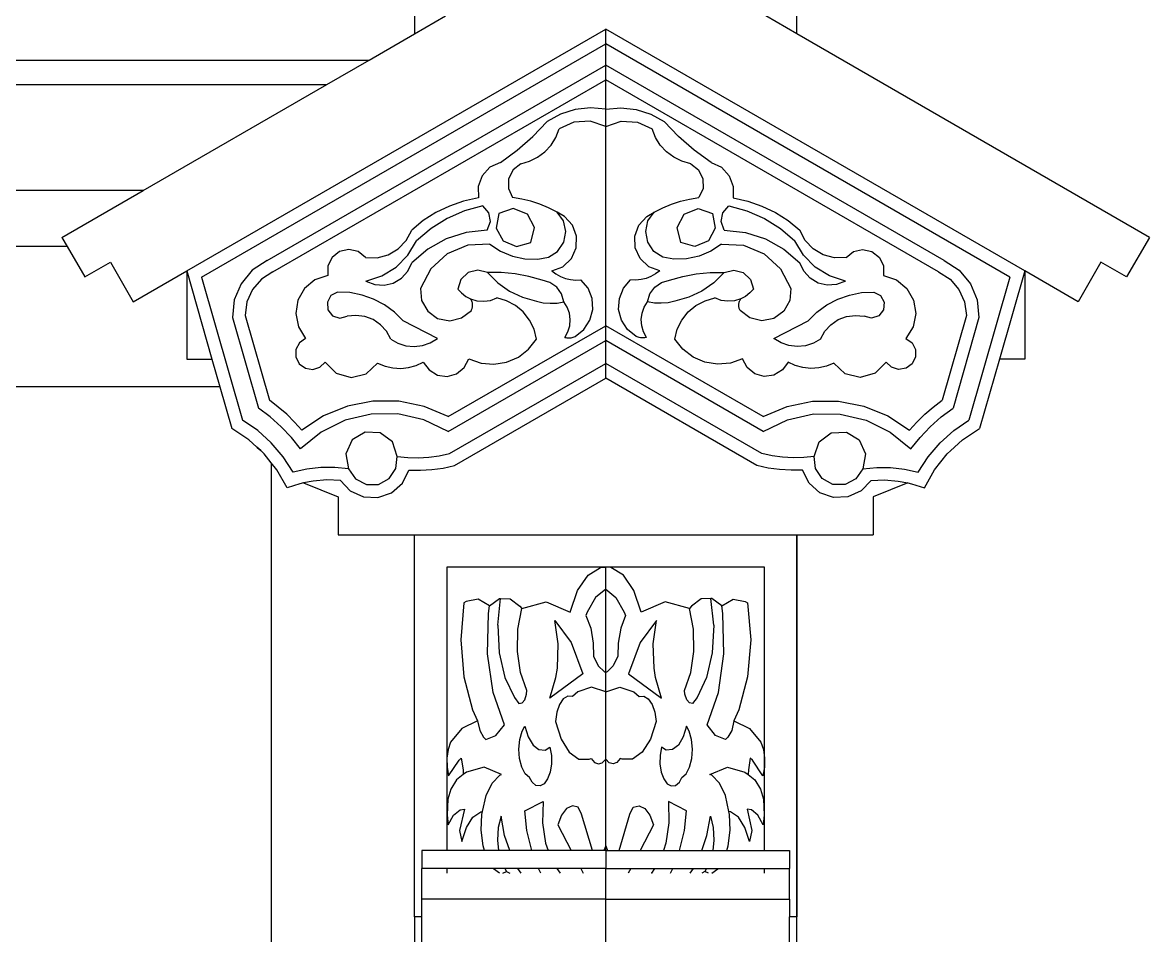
# Model space of a CAD drawing. Extents: x -24961 to 905641, y -154323 to 635957.
# Drawn here: x 430718 to 431897, y -99904 to -98948 of the extents above; entities that cross this region are included whole.
import ezdxf

# ---------------------------------------------------------------- set-up
doc = ezdxf.new("R2010")
doc.units = 0
doc.header["$LTSCALE"] = 1000
doc.header["$MEASUREMENT"] = 0
doc.layers.add('WALL', color=9, linetype='Continuous')

msp = doc.modelspace()

# ---------------------------------------------------------------- linework, layer by layer
for p, q in [((431528.2, -98959.7), (431528.2, -98484.5)), ((431128.2, -98878.5), (431128.2, -98959.7)), ((431128.2, -98959.7), (431160.7, -98941)), ((431528.2, -98959.7), (431495.7, -98941)), ((430889.6, -99208), (431328.2, -98954.8)), ((431080.6, -98987.2), (431128.2, -98959.7)), ((431328.2, -98970.1), (431328.2, -98954.8)), ((431766.9, -99208), (431328.2, -98954.8)), ((431897.5, -99172.9), (431528.2, -98959.7)), ((430905.2, -99214.4), (431328.2, -98970.1)), ((431751.3, -99214.4), (431328.2, -98970.1)), ((431328.2, -98992.5), (431328.2, -98970.1)), ((406075.9, -98987.2), (431080.6, -98987.2)), ((431036.3, -99012.8), (431080.6, -98987.2)), ((430973.7, -99197.2), (431328.2, -98992.5)), ((431682.7, -99197.2), (431328.2, -98992.5)), ((431328.2, -99007.9), (431328.2, -98992.5)), ((430979.8, -99209), (431328.2, -99007.9)), ((431676.7, -99209), (431328.2, -99007.9)), ((431328.2, -99038.7), (431328.2, -99007.9)), ((406120.1, -99012.8), (431036.3, -99012.8)), ((430844, -99123.8), (431036.3, -99012.8)), ((431281, -99043.9), (431267, -99051.6)), ((431296.3, -99039), (431281, -99043.9)), ((431312.3, -99037.3), (431296.3, -99039)), ((431328.2, -99038.7), (431312.3, -99037.3)), ((431328.2, -99038.7), (431344.2, -99037.3)), ((431328.2, -99056.7), (431328.2, -99038.7)), ((431344.2, -99037.3), (431360.2, -99039)), ((431360.2, -99039), (431375.5, -99043.9)), ((431375.5, -99043.9), (431389.5, -99051.6)), ((431251.9, -99067.3), (431267, -99051.6)), ((431295, -99052.2), (431279.5, -99059.2)), ((431312.1, -99051.3), (431295, -99052.2)), ((431328.2, -99056.7), (431312.1, -99051.3)), ((431328.2, -99056.7), (431344.4, -99051.3)), ((431328.2, -99265.4), (431328.2, -99056.7)), ((431344.4, -99051.3), (431361.5, -99052.2)), ((431361.5, -99052.2), (431377, -99059.2)), ((431404.6, -99067.3), (431389.5, -99051.6)), ((431235.5, -99081.5), (431251.9, -99067.3)), ((431271, -99076.2), (431276, -99068.1)), ((431276, -99068.1), (431279.5, -99059.2)), ((431380.4, -99068.1), (431377, -99059.2)), ((431385.4, -99076.2), (431380.4, -99068.1)), ((431421, -99081.5), (431404.6, -99067.3)), ((431218, -99094.4), (431235.5, -99081.5)), ((431264.6, -99083.2), (431271, -99076.2)), ((431391.9, -99083.2), (431385.4, -99076.2)), ((431438.5, -99094.4), (431421, -99081.5)), ((431239.3, -99095.7), (431248.5, -99093.1)), ((431248.5, -99093.1), (431257, -99088.9)), ((431257, -99088.9), (431264.6, -99083.2)), ((431399.5, -99088.9), (431391.9, -99083.2)), ((431408, -99093.1), (431399.5, -99088.9)), ((431417.2, -99095.7), (431408, -99093.1)), ((431207.1, -99099.5), (431199, -99108.4)), ((431218, -99094.4), (431207.1, -99099.5)), ((431231.2, -99102.1), (431226.6, -99111.4)), ((431239.3, -99095.7), (431231.2, -99102.1)), ((431417.2, -99095.7), (431425.3, -99102.1)), ((431425.3, -99102.1), (431429.9, -99111.4)), ((431438.5, -99094.4), (431449.4, -99099.5)), ((431449.4, -99099.5), (431457.5, -99108.4)), ((431199, -99108.4), (431194.7, -99119.6)), ((431226.6, -99111.4), (431226.4, -99121.7)), ((431429.9, -99111.4), (431430.1, -99121.7)), ((431457.5, -99108.4), (431461.8, -99119.6)), ((430844, -99123.8), (406312.5, -99123.8)), ((430759, -99172.9), (430844, -99123.8)), ((431194.7, -99119.6), (431194.9, -99131.6)), ((431226.4, -99121.7), (431230.6, -99131.2)), ((431430.1, -99121.7), (431425.8, -99131.2)), ((431461.8, -99119.6), (431461.6, -99131.6)), ((431164.7, -99140), (431150.5, -99146.8)), ((431179.5, -99134.9), (431164.7, -99140)), ((431194.9, -99131.6), (431179.5, -99134.9)), ((431199.5, -99139.9), (431180.4, -99145.2)), ((431205.8, -99147), (431199.5, -99139.9)), ((431240.4, -99132.8), (431230.6, -99131.2)), ((431250, -99135.1), (431240.4, -99132.8)), ((431259.4, -99138.2), (431250, -99135.1)), ((431268.5, -99141.9), (431259.4, -99138.2)), ((431387.9, -99141.9), (431397.1, -99138.2)), ((431397.1, -99138.2), (431406.5, -99135.1)), ((431406.5, -99135.1), (431416.1, -99132.8)), ((431416.1, -99132.8), (431425.8, -99131.2)), ((431450.7, -99147), (431457, -99139.9)), ((431457, -99139.9), (431476.1, -99145.2)), ((431461.6, -99131.6), (431476.9, -99134.9)), ((431476.9, -99134.9), (431491.8, -99140)), ((431491.8, -99140), (431505.9, -99146.8)), ((431150.5, -99146.8), (431137.3, -99155.3)), ((431180.4, -99145.2), (431162.2, -99153.1)), ((431207.5, -99156.4), (431205.8, -99147)), ((431216.4, -99148), (431213.5, -99163.1)), ((431231.4, -99142.6), (431216.4, -99148)), ((431246.3, -99148.4), (431231.4, -99142.6)), ((431253.6, -99162.6), (431246.3, -99148.4)), ((431277.4, -99146.4), (431268.5, -99141.9)), ((431285.1, -99151), (431277.4, -99146.4)), ((431284, -99155.6), (431277.4, -99146.4)), ((431293.5, -99160), (431285.1, -99151)), ((431363, -99160), (431371.4, -99151)), ((431371.4, -99151), (431379.1, -99146.4)), ((431372.5, -99155.6), (431379.1, -99146.4)), ((431379.1, -99146.4), (431387.9, -99141.9)), ((431402.9, -99162.6), (431410.2, -99148.4)), ((431410.2, -99148.4), (431425.1, -99142.6)), ((431425.1, -99142.6), (431440.1, -99148)), ((431440.1, -99148), (431442.9, -99163.1)), ((431449, -99156.4), (431450.7, -99147)), ((431476.1, -99145.2), (431494.3, -99153.1)), ((431505.9, -99146.8), (431519.2, -99155.3)), ((431137.3, -99155.3), (431125.2, -99165.3)), ((431145.4, -99163.6), (431130.2, -99176.3)), ((431162.2, -99153.1), (431145.4, -99163.6)), ((431204, -99165.4), (431207.5, -99156.4)), ((431213.5, -99163.1), (431220.8, -99176.6)), ((431249.7, -99178.1), (431253.6, -99162.6)), ((431286.4, -99166.8), (431284, -99155.6)), ((431297.8, -99171.6), (431293.5, -99160)), ((431358.6, -99171.6), (431363, -99160)), ((431370.1, -99166.8), (431372.5, -99155.6)), ((431406.8, -99178.1), (431402.9, -99162.6)), ((431442.9, -99163.1), (431435.7, -99176.6)), ((431452.4, -99165.4), (431449, -99156.4)), ((431494.3, -99153.1), (431511.1, -99163.6)), ((431511.1, -99163.6), (431526.3, -99176.3)), ((431519.2, -99155.3), (431531.3, -99165.3)), ((430759, -99172.9), (430764.6, -99182.5)), ((431111.1, -99184.8), (431119.5, -99176)), ((431119.5, -99176), (431125.2, -99165.3)), ((431121.2, -99191.4), (431130.2, -99176.3)), ((431161.1, -99174.5), (431141.9, -99185.2)), ((431182.1, -99167.8), (431161.1, -99174.5)), ((431204, -99165.4), (431182.1, -99167.8)), ((431284.3, -99178), (431286.4, -99166.8)), ((431297.4, -99183.9), (431297.8, -99171.6)), ((431359.1, -99183.9), (431358.6, -99171.6)), ((431372.2, -99178), (431370.1, -99166.8)), ((431452.4, -99165.4), (431474.4, -99167.8)), ((431474.4, -99167.8), (431495.4, -99174.5)), ((431495.4, -99174.5), (431514.6, -99185.2)), ((431535.3, -99191.4), (431526.3, -99176.3)), ((431537, -99176), (431531.3, -99165.3)), ((431545.4, -99184.8), (431537, -99176)), ((431897.5, -99172.9), (431873.5, -99214.3)), ((430764.6, -99182.5), (406391.9, -99182.5)), ((430764.6, -99182.5), (430783, -99214.3)), ((431049.6, -99187.7), (431041.8, -99193.9)), ((431059.3, -99185.6), (431049.6, -99187.7)), ((431069, -99187.8), (431059.3, -99185.6)), ((431076.7, -99194), (431069, -99187.8)), ((431100.6, -99191), (431111.1, -99184.8)), ((431141.9, -99185.2), (431125.2, -99199.5)), ((431183.8, -99181), (431162.3, -99190)), ((431207.1, -99179.8), (431183.8, -99181)), ((431207.1, -99179.8), (431218.2, -99187.3)), ((431218.2, -99187.3), (431230.6, -99192.6)), ((431220.8, -99176.6), (431235, -99182.5)), ((431235, -99182.5), (431249.7, -99178.1)), ((431268.3, -99193.7), (431277.9, -99187.5)), ((431277.9, -99187.5), (431284.3, -99178)), ((431292.3, -99195.1), (431297.4, -99183.9)), ((431364.2, -99195.1), (431359.1, -99183.9)), ((431378.6, -99187.5), (431372.2, -99178)), ((431388.1, -99193.7), (431378.6, -99187.5)), ((431421.5, -99182.5), (431406.8, -99178.1)), ((431435.7, -99176.6), (431421.5, -99182.5)), ((431438.3, -99187.3), (431425.9, -99192.6)), ((431449.4, -99179.8), (431438.3, -99187.3)), ((431449.4, -99179.8), (431472.6, -99181)), ((431472.6, -99181), (431494.1, -99190)), ((431514.6, -99185.2), (431531.3, -99199.5)), ((431555.9, -99191), (431545.4, -99184.8)), ((431579.8, -99194), (431587.5, -99187.8)), ((431587.5, -99187.8), (431597.2, -99185.6)), ((431597.2, -99185.6), (431606.9, -99187.7)), ((431606.9, -99187.7), (431614.7, -99193.9)), ((430783, -99214.3), (430809.8, -99198.8)), ((430809.8, -99198.8), (430833.7, -99240.3)), ((430973.7, -99197.2), (430958.3, -99207.2)), ((431041.8, -99193.9), (431037.4, -99202.8)), ((431076.7, -99194), (431088.9, -99194.2)), ((431088.9, -99194.2), (431100.6, -99191)), ((431108.9, -99204), (431121.2, -99191.4)), ((431121, -99208.4), (431125.2, -99199.5)), ((431162.3, -99190), (431145.1, -99205.7)), ((431230.6, -99192.6), (431243.7, -99195.4)), ((431243.7, -99195.4), (431257.1, -99195.6)), ((431257.1, -99195.6), (431268.3, -99193.7)), ((431283.2, -99203.6), (431292.3, -99195.1)), ((431373.3, -99203.6), (431364.2, -99195.1)), ((431399.4, -99195.6), (431388.1, -99193.7)), ((431412.8, -99195.4), (431399.4, -99195.6)), ((431425.9, -99192.6), (431412.8, -99195.4)), ((431494.1, -99190), (431511.3, -99205.7)), ((431535.5, -99208.4), (431531.3, -99199.5)), ((431547.6, -99204), (431535.3, -99191.4)), ((431567.6, -99194.2), (431555.9, -99191)), ((431579.8, -99194), (431567.6, -99194.2)), ((431614.7, -99193.9), (431619, -99202.8)), ((431682.7, -99197.2), (431698.2, -99207.2)), ((431846.7, -99198.8), (431822.7, -99240.3)), ((431873.5, -99214.3), (431846.7, -99198.8)), ((430833.7, -99240.3), (430889.6, -99208)), ((430889.6, -99208), (430889.6, -99300.5)), ((430889.6, -99208), (430916, -99300.5)), ((430958.3, -99207.2), (430946.5, -99221.4)), ((430979.8, -99209), (430967.8, -99216.7)), ((431037.4, -99202.8), (431037.4, -99212.7)), ((431094, -99213.2), (431108.9, -99204)), ((431114.3, -99215.7), (431121, -99208.4)), ((431145.1, -99205.7), (431134.3, -99226.3)), ((431184.2, -99209.8), (431176.7, -99217)), ((431194.3, -99207.1), (431184.2, -99209.8)), ((431204.4, -99209.7), (431194.3, -99207.1)), ((431204.4, -99209.7), (431215.2, -99220.3)), ((431218.9, -99209.8), (431204.4, -99209.7)), ((431233.4, -99211.1), (431218.9, -99209.8)), ((431247.6, -99213.7), (431233.4, -99211.1)), ((431271.7, -99207.9), (431283.2, -99203.6)), ((431271.7, -99207.9), (431276, -99211.2)), ((431276, -99211.2), (431280.8, -99213.9)), ((431384.8, -99207.9), (431373.3, -99203.6)), ((431380.4, -99211.2), (431375.6, -99213.9)), ((431384.8, -99207.9), (431380.4, -99211.2)), ((431408.9, -99213.7), (431423.1, -99211.1)), ((431423.1, -99211.1), (431437.6, -99209.8)), ((431437.6, -99209.8), (431452.1, -99209.7)), ((431452.1, -99209.7), (431441.3, -99220.3)), ((431452.1, -99209.7), (431462.2, -99207.1)), ((431462.2, -99207.1), (431472.2, -99209.8)), ((431472.2, -99209.8), (431479.8, -99217)), ((431511.3, -99205.7), (431522.2, -99226.3)), ((431542.2, -99215.7), (431535.5, -99208.4)), ((431562.5, -99213.2), (431547.6, -99204)), ((431619, -99202.8), (431619.1, -99212.7)), ((431676.7, -99209), (431688.7, -99216.7)), ((431698.2, -99207.2), (431710, -99221.4)), ((431766.9, -99208), (431740.4, -99300.5)), ((431822.7, -99240.3), (431766.9, -99208)), ((431766.9, -99208), (431766.9, -99300.5)), ((430905.2, -99214.4), (430948.1, -99364.2)), ((430946.5, -99221.4), (430939.4, -99238.3)), ((430967.8, -99216.7), (430958.4, -99227.4)), ((431023.9, -99217.4), (431013, -99226.4)), ((431037.4, -99212.7), (431023.9, -99217.4)), ((431077.3, -99218.7), (431094, -99213.2)), ((431077.3, -99218.7), (431086.4, -99222.2)), ((431086.4, -99222.2), (431096.3, -99222.9)), ((431096.3, -99222.9), (431105.8, -99220.7)), ((431105.8, -99220.7), (431114.3, -99215.7)), ((431176.7, -99217), (431173.6, -99227)), ((431215.2, -99220.3), (431227.6, -99229.1)), ((431261.6, -99217.5), (431247.6, -99213.7)), ((431269.9, -99220), (431261.6, -99217.5)), ((431277, -99225.1), (431269.9, -99220)), ((431280.8, -99213.9), (431286, -99215.8)), ((431286, -99215.8), (431291.3, -99217.1)), ((431291.3, -99217.1), (431296.8, -99217.5)), ((431296.8, -99217.5), (431302.3, -99217.2)), ((431309.7, -99226.1), (431302.3, -99217.2)), ((431346.8, -99226.1), (431354.2, -99217.2)), ((431359.7, -99217.5), (431354.2, -99217.2)), ((431365.2, -99217.1), (431359.7, -99217.5)), ((431370.5, -99215.8), (431365.2, -99217.1)), ((431375.6, -99213.9), (431370.5, -99215.8)), ((431379.5, -99225.1), (431386.5, -99220)), ((431386.5, -99220), (431394.9, -99217.5)), ((431394.9, -99217.5), (431408.9, -99213.7)), ((431441.3, -99220.3), (431428.9, -99229.1)), ((431479.8, -99217), (431482.8, -99227)), ((431550.6, -99220.7), (431542.2, -99215.7)), ((431560.2, -99222.9), (431550.6, -99220.7)), ((431570, -99222.2), (431560.2, -99222.9)), ((431579.2, -99218.7), (431562.5, -99213.2)), ((431579.2, -99218.7), (431570, -99222.2)), ((431619.1, -99212.7), (431632.5, -99217.4)), ((431632.5, -99217.4), (431643.5, -99226.4)), ((431688.7, -99216.7), (431698, -99227.4)), ((431751.3, -99214.4), (431708.4, -99364.2)), ((431710, -99221.4), (431717.1, -99238.3)), ((430958.4, -99227.4), (430952.6, -99240.4)), ((431013, -99226.4), (431006, -99238.7)), ((431040.6, -99233.8), (431036.9, -99240.8)), ((431047.6, -99230.1), (431040.6, -99233.8)), ((431060.5, -99230.7), (431047.6, -99230.1)), ((431073.2, -99233.2), (431060.5, -99230.7)), ((431085.3, -99237.5), (431073.2, -99233.2)), ((431134.3, -99226.3), (431135.5, -99239.1)), ((431173.6, -99227), (431177.4, -99231.1)), ((431177.4, -99231.1), (431181.8, -99234.6)), ((431181.8, -99234.6), (431186.8, -99237.2)), ((431227.6, -99229.1), (431241.3, -99235.6)), ((431282, -99232.1), (431277, -99225.1)), ((431284.4, -99240.5), (431282, -99232.1)), ((431314, -99236.9), (431309.7, -99226.1)), ((431342.5, -99236.9), (431346.8, -99226.1)), ((431372.1, -99240.5), (431374.5, -99232.1)), ((431374.5, -99232.1), (431379.5, -99225.1)), ((431428.9, -99229.1), (431415.2, -99235.6)), ((431474.6, -99234.6), (431469.7, -99237.2)), ((431479.1, -99231.1), (431474.6, -99234.6)), ((431482.8, -99227), (431479.1, -99231.1)), ((431522.2, -99226.3), (431521, -99239.1)), ((431571.1, -99237.5), (431583.3, -99233.2)), ((431583.3, -99233.2), (431596, -99230.7)), ((431596, -99230.7), (431608.9, -99230.1)), ((431608.9, -99230.1), (431615.8, -99233.8)), ((431615.8, -99233.8), (431619.6, -99240.8)), ((431643.5, -99226.4), (431650.5, -99238.7)), ((431698, -99227.4), (431703.9, -99240.4)), ((430939.4, -99238.3), (430937.5, -99256.6)), ((430952.6, -99240.4), (430950.7, -99254.5)), ((431006, -99238.7), (431003.7, -99252.7)), ((431036.9, -99240.8), (431037.5, -99248.6)), ((431096.7, -99243.6), (431085.3, -99237.5)), ((431107.1, -99251.2), (431096.7, -99243.6)), ((431135.5, -99239.1), (431141.9, -99250.2)), ((431187.2, -99237.8), (431186.8, -99237.2)), ((431186.8, -99237.2), (431193.5, -99239.2)), ((431187.6, -99238.5), (431187.2, -99237.8)), ((431187.9, -99239.1), (431187.6, -99238.5)), ((431188.2, -99239.8), (431187.9, -99239.1)), ((431188.5, -99240.6), (431188.2, -99239.8)), ((431188.4, -99247.3), (431188.6, -99246.6)), ((431188.7, -99241.3), (431188.5, -99240.6)), ((431188.6, -99246.6), (431188.8, -99245.8)), ((431188.8, -99242), (431188.7, -99241.3)), ((431188.9, -99242.8), (431188.8, -99242)), ((431188.8, -99245.8), (431188.9, -99245.1)), ((431188.9, -99243.6), (431188.9, -99242.8)), ((431188.9, -99244.3), (431188.9, -99243.6)), ((431188.9, -99245.1), (431188.9, -99244.3)), ((431193.5, -99239.2), (431200.5, -99239.7)), ((431200.5, -99239.7), (431207.5, -99238.8)), ((431207.5, -99238.8), (431214.1, -99236.3)), ((431224.3, -99239.2), (431214.1, -99236.3)), ((431233.8, -99244.2), (431224.3, -99239.2)), ((431242, -99251), (431233.8, -99244.2)), ((431241.3, -99235.6), (431255.8, -99239.8)), ((431255.8, -99239.8), (431262.9, -99241.3)), ((431262.9, -99241.3), (431270.1, -99241.8)), ((431270.1, -99241.8), (431277.3, -99241.6)), ((431277.3, -99241.6), (431284.4, -99240.5)), ((431287.9, -99246.1), (431284.4, -99240.5)), ((431290.2, -99252.3), (431287.9, -99246.1)), ((431314.7, -99248.5), (431314, -99236.9)), ((431341.8, -99248.5), (431342.5, -99236.9)), ((431366.3, -99252.3), (431368.5, -99246.1)), ((431368.5, -99246.1), (431372.1, -99240.5)), ((431379.2, -99241.6), (431372.1, -99240.5)), ((431386.4, -99241.8), (431379.2, -99241.6)), ((431393.6, -99241.3), (431386.4, -99241.8)), ((431400.7, -99239.8), (431393.6, -99241.3)), ((431415.2, -99235.6), (431400.7, -99239.8)), ((431414.5, -99251), (431422.7, -99244.2)), ((431422.7, -99244.2), (431432.2, -99239.2)), ((431432.2, -99239.2), (431442.4, -99236.3)), ((431449, -99238.8), (431442.4, -99236.3)), ((431456, -99239.7), (431449, -99238.8)), ((431463, -99239.2), (431456, -99239.7)), ((431469.7, -99237.2), (431463, -99239.2)), ((431467.5, -99243.6), (431467.6, -99242.8)), ((431467.5, -99244.3), (431467.5, -99243.6)), ((431467.6, -99245.1), (431467.5, -99244.3)), ((431467.6, -99242.8), (431467.7, -99242)), ((431467.7, -99245.8), (431467.6, -99245.1)), ((431467.7, -99242), (431467.8, -99241.3)), ((431467.8, -99246.6), (431467.7, -99245.8)), ((431467.8, -99241.3), (431468, -99240.6)), ((431468, -99247.3), (431467.8, -99246.6)), ((431468, -99240.6), (431468.3, -99239.8)), ((431468.3, -99239.8), (431468.6, -99239.1)), ((431468.6, -99239.1), (431468.9, -99238.5)), ((431468.9, -99238.5), (431469.3, -99237.8)), ((431469.3, -99237.8), (431469.7, -99237.2)), ((431521, -99239.1), (431514.6, -99250.2)), ((431549.4, -99251.2), (431559.8, -99243.6)), ((431559.8, -99243.6), (431571.1, -99237.5)), ((431619.6, -99240.8), (431619, -99248.6)), ((431650.5, -99238.7), (431652.8, -99252.7)), ((431703.9, -99240.4), (431705.8, -99254.5)), ((431717.1, -99238.3), (431719, -99256.6)), ((430937.5, -99256.6), (430964.7, -99351.8)), ((430950.7, -99254.5), (430976.2, -99343.5)), ((431003.7, -99252.7), (431006.5, -99266.7)), ((431037.5, -99248.6), (431042.4, -99254.9)), ((431042.4, -99254.9), (431049.9, -99257.4)), ((431049.9, -99257.4), (431057.6, -99255.4)), ((431066.8, -99254.5), (431057.6, -99255.4)), ((431076.1, -99255.7), (431066.8, -99254.5)), ((431084.8, -99259), (431076.1, -99255.7)), ((431092.5, -99264.3), (431084.8, -99259)), ((431116.2, -99260.4), (431107.1, -99251.2)), ((431141.9, -99250.2), (431152.3, -99257.7)), ((431152.3, -99257.7), (431164.9, -99260.2)), ((431164.9, -99260.2), (431177.4, -99257.2)), ((431177.4, -99257.2), (431187.6, -99249.4)), ((431187.6, -99249.4), (431187.9, -99248.7)), ((431187.9, -99248.7), (431188.2, -99248)), ((431188.2, -99248), (431188.4, -99247.3)), ((431248.6, -99259.4), (431242, -99251)), ((431291.1, -99258.9), (431290.2, -99252.3)), ((431290.6, -99265.4), (431291.1, -99258.9)), ((431311.7, -99259.7), (431314.7, -99248.5)), ((431344.8, -99259.7), (431341.8, -99248.5)), ((431365.4, -99258.9), (431366.3, -99252.3)), ((431365.9, -99265.4), (431365.4, -99258.9)), ((431407.9, -99259.4), (431414.5, -99251)), ((431468.3, -99248), (431468, -99247.3)), ((431468.6, -99248.7), (431468.3, -99248)), ((431468.9, -99249.4), (431468.6, -99248.7)), ((431479.1, -99257.2), (431468.9, -99249.4)), ((431491.6, -99260.2), (431479.1, -99257.2)), ((431504.2, -99257.7), (431491.6, -99260.2)), ((431514.6, -99250.2), (431504.2, -99257.7)), ((431540.2, -99260.4), (431549.4, -99251.2)), ((431564, -99264.3), (431571.7, -99259)), ((431571.7, -99259), (431580.4, -99255.7)), ((431580.4, -99255.7), (431589.6, -99254.5)), ((431589.6, -99254.5), (431598.9, -99255.4)), ((431606.6, -99257.4), (431598.9, -99255.4)), ((431614.1, -99254.9), (431606.6, -99257.4)), ((431619, -99248.6), (431614.1, -99254.9)), ((431652.8, -99252.7), (431650, -99266.7)), ((431705.8, -99254.5), (431680.3, -99343.5)), ((431719, -99256.6), (431691.8, -99351.8)), ((431006.5, -99266.7), (431014, -99278.7)), ((431098.8, -99271.1), (431092.5, -99264.3)), ((431152, -99278.8), (431116.2, -99260.4)), ((431163.3, -99360.6), (431328.2, -99265.4)), ((431253.2, -99269), (431248.6, -99259.4)), ((431255.8, -99279.3), (431253.2, -99269)), ((431288.7, -99271.8), (431290.6, -99265.4)), ((431296.2, -99276.6), (431305.3, -99269.4)), ((431305.3, -99269.4), (431311.7, -99259.7)), ((431493.2, -99360.6), (431328.2, -99265.4)), ((431328.2, -99280.8), (431328.2, -99265.4)), ((431351.2, -99269.4), (431344.8, -99259.7)), ((431360.2, -99276.6), (431351.2, -99269.4)), ((431367.8, -99271.8), (431365.9, -99265.4)), ((431400.6, -99279.3), (431403.2, -99269)), ((431403.2, -99269), (431407.9, -99259.4)), ((431504.4, -99278.8), (431540.2, -99260.4)), ((431557.7, -99271.1), (431564, -99264.3)), ((431650, -99266.7), (431642.5, -99278.7)), ((431014, -99278.7), (431007.6, -99283.3)), ((431103.3, -99279.3), (431098.8, -99271.1)), ((431103.3, -99279.3), (431110.8, -99283.6)), ((431144.6, -99283.3), (431152, -99278.8)), ((431163.2, -99376), (431328.2, -99280.8)), ((431247.5, -99289.9), (431255.8, -99279.3)), ((431285.5, -99277.6), (431288.7, -99271.8)), ((431285.5, -99277.6), (431286.5, -99277.8)), ((431286.5, -99277.8), (431287.6, -99278)), ((431287.6, -99278), (431288.7, -99278.1)), ((431288.7, -99278.1), (431289.8, -99278.1)), ((431289.8, -99278.1), (431290.9, -99278)), ((431290.9, -99278), (431292, -99277.9)), ((431292, -99277.9), (431293.1, -99277.7)), ((431293.1, -99277.7), (431294.2, -99277.4)), ((431294.2, -99277.4), (431295.2, -99277.1)), ((431295.2, -99277.1), (431296.2, -99276.6)), ((431493.2, -99376), (431328.2, -99280.8)), ((431328.2, -99304.9), (431328.2, -99280.8)), ((431361.3, -99277.1), (431360.2, -99276.6)), ((431362.3, -99277.4), (431361.3, -99277.1)), ((431363.4, -99277.7), (431362.3, -99277.4)), ((431364.5, -99277.9), (431363.4, -99277.7)), ((431365.6, -99278), (431364.5, -99277.9)), ((431366.7, -99278.1), (431365.6, -99278)), ((431367.8, -99278.1), (431366.7, -99278.1)), ((431371, -99277.6), (431367.8, -99271.8)), ((431368.9, -99278), (431367.8, -99278.1)), ((431369.9, -99277.8), (431368.9, -99278)), ((431371, -99277.6), (431369.9, -99277.8)), ((431409, -99289.9), (431400.6, -99279.3)), ((431511.9, -99283.3), (431504.4, -99278.8)), ((431553.2, -99279.3), (431545.6, -99283.6)), ((431553.2, -99279.3), (431557.7, -99271.1)), ((431642.5, -99278.7), (431648.9, -99283.3)), ((431007.6, -99283.3), (431004, -99290.3)), ((431004, -99290.3), (431004, -99298.1)), ((431110.8, -99283.6), (431119.1, -99286.3)), ((431119.1, -99286.3), (431127.8, -99287.1)), ((431127.8, -99287.1), (431136.4, -99286.1)), ((431136.4, -99286.1), (431144.6, -99283.3)), ((431236.8, -99298.2), (431247.5, -99289.9)), ((431419.7, -99298.2), (431409, -99289.9)), ((431520.1, -99286.1), (431511.9, -99283.3)), ((431528.7, -99287.1), (431520.1, -99286.1)), ((431537.4, -99286.3), (431528.7, -99287.1)), ((431545.6, -99283.6), (431537.4, -99286.3)), ((431648.9, -99283.3), (431652.5, -99290.3)), ((431652.5, -99290.3), (431652.5, -99298.1)), ((430889.6, -99300.5), (430916, -99300.5)), ((430916, -99300.5), (430924.2, -99329.2)), ((431004, -99298.1), (431007.5, -99305.2)), ((431007.5, -99305.2), (431013.8, -99309.9)), ((431029, -99308.8), (431034.7, -99303.4)), ((431034.7, -99303.4), (431046.1, -99315)), ((431077.6, -99315.8), (431089.5, -99304.6)), ((431089.5, -99304.6), (431097.2, -99307.7)), ((431129.7, -99306.9), (431137.2, -99303.4)), ((431137.2, -99303.4), (431143.3, -99311.7)), ((431164.8, -99399.3), (431328.2, -99304.9)), ((431180.2, -99309.1), (431184.9, -99300)), ((431184.9, -99300), (431197.7, -99304.5)), ((431197.7, -99304.5), (431211.1, -99305.7)), ((431211.1, -99305.7), (431224.4, -99303.5)), ((431224.4, -99303.5), (431236.8, -99298.2)), ((431328.2, -99320.3), (431328.2, -99304.9)), ((431491.7, -99399.3), (431328.2, -99304.9)), ((431432, -99303.5), (431419.7, -99298.2)), ((431445.4, -99305.7), (431432, -99303.5)), ((431458.8, -99304.5), (431445.4, -99305.7)), ((431471.5, -99300), (431458.8, -99304.5)), ((431476.3, -99309.1), (431471.5, -99300)), ((431519.2, -99303.4), (431513.2, -99311.7)), ((431526.7, -99306.9), (431519.2, -99303.4)), ((431566.9, -99304.6), (431559.3, -99307.7)), ((431578.9, -99315.8), (431566.9, -99304.6)), ((431621.8, -99303.4), (431610.4, -99315)), ((431627.4, -99308.8), (431621.8, -99303.4)), ((431649, -99305.2), (431642.7, -99309.9)), ((431652.5, -99298.1), (431649, -99305.2)), ((431740.4, -99300.5), (431719.7, -99373)), ((431766.9, -99300.5), (431740.4, -99300.5)), ((431013.8, -99309.9), (431021.5, -99311.2)), ((431021.5, -99311.2), (431029, -99308.8)), ((431046.1, -99315), (431061.8, -99319.6)), ((431061.8, -99319.6), (431077.6, -99315.8)), ((431097.2, -99307.7), (431105.3, -99309.5)), ((431105.3, -99309.5), (431113.6, -99310)), ((431113.6, -99310), (431121.8, -99309.1)), ((431121.8, -99309.1), (431129.7, -99306.9)), ((431143.3, -99311.7), (431152.1, -99317)), ((431152.1, -99317), (431162.3, -99318.4)), ((431162.3, -99318.4), (431172.2, -99315.6)), ((431172.2, -99315.6), (431180.2, -99309.1)), ((431484.3, -99315.6), (431476.3, -99309.1)), ((431494.2, -99318.4), (431484.3, -99315.6)), ((431504.4, -99317), (431494.2, -99318.4)), ((431513.2, -99311.7), (431504.4, -99317)), ((431534.7, -99309.1), (431526.7, -99306.9)), ((431542.9, -99310), (431534.7, -99309.1)), ((431551.2, -99309.5), (431542.9, -99310)), ((431559.3, -99307.7), (431551.2, -99309.5)), ((431594.7, -99319.6), (431578.9, -99315.8)), ((431610.4, -99315), (431594.7, -99319.6)), ((431634.9, -99311.2), (431627.4, -99308.8)), ((431642.7, -99309.9), (431634.9, -99311.2)), ((430924.2, -99329.2), (430629.2, -99329.2)), ((430924.2, -99329.2), (430936.8, -99373)), ((431169.9, -99411.7), (431328.2, -99320.3)), ((431486.6, -99411.7), (431328.2, -99320.3)), ((430977.1, -99360.9), (430964.7, -99351.8)), ((430985.5, -99350.5), (430976.2, -99343.5)), ((430994.3, -99358.1), (430985.5, -99350.5)), ((431058, -99349.5), (431032.9, -99359.8)), ((431084.6, -99344.4), (431058, -99349.5)), ((431111.8, -99344.5), (431084.6, -99344.4)), ((431138.3, -99350), (431111.8, -99344.5)), ((431163.3, -99360.6), (431138.3, -99350)), ((431493.2, -99360.6), (431518.2, -99350)), ((431518.2, -99350), (431544.7, -99344.5)), ((431544.7, -99344.5), (431571.9, -99344.4)), ((431571.9, -99344.4), (431598.5, -99349.5)), ((431598.5, -99349.5), (431623.6, -99359.8)), ((431662.2, -99358.1), (431671, -99350.5)), ((431671, -99350.5), (431680.3, -99343.5)), ((431679.4, -99360.9), (431691.8, -99351.8)), ((430963.9, -99375.2), (430948.1, -99364.2)), ((430988.6, -99371.1), (430977.1, -99360.9)), ((431002.6, -99366.2), (430994.3, -99358.1)), ((431032.9, -99359.8), (431010.3, -99374.8)), ((431055.5, -99364.4), (431030.3, -99376.7)), ((431082.7, -99358), (431055.5, -99364.4)), ((431110.7, -99357.8), (431082.7, -99358)), ((431138, -99363.9), (431110.7, -99357.8)), ((431163.2, -99376), (431138, -99363.9)), ((431493.2, -99376), (431518.5, -99363.9)), ((431518.5, -99363.9), (431545.8, -99357.8)), ((431545.8, -99357.8), (431573.8, -99358)), ((431573.8, -99358), (431601, -99364.4)), ((431601, -99364.4), (431626.1, -99376.7)), ((431623.6, -99359.8), (431646.2, -99374.8)), ((431653.9, -99366.2), (431662.2, -99358.1)), ((431667.8, -99371.1), (431679.4, -99360.9)), ((431692.5, -99375.2), (431708.4, -99364.2)), ((430954.8, -99384.9), (430936.8, -99373)), ((430978.2, -99388.1), (430963.9, -99375.2)), ((430999.2, -99382.3), (430988.6, -99371.1)), ((431010.3, -99374.8), (431002.6, -99366.2)), ((431030.3, -99376.7), (431008.6, -99394.4)), ((431076.3, -99376.7), (431062.7, -99385)), ((431092.2, -99377.4), (431076.3, -99376.7)), ((431564.2, -99377.4), (431580.2, -99376.7)), ((431580.2, -99376.7), (431593.7, -99385)), ((431626.1, -99376.7), (431647.8, -99394.4)), ((431646.2, -99374.8), (431653.9, -99366.2)), ((431657.3, -99382.3), (431667.8, -99371.1)), ((431678.2, -99388.1), (431692.5, -99375.2)), ((431701.7, -99384.9), (431719.7, -99373)), ((430963.1, -99392.5), (430954.8, -99384.9)), ((430990.7, -99402.8), (430978.2, -99388.1)), ((431008.6, -99394.4), (430999.2, -99382.3)), ((431062.7, -99385), (431056.3, -99399.6)), ((431104.9, -99387.1), (431092.2, -99377.4)), ((431110, -99402.2), (431104.9, -99387.1)), ((431546.5, -99402.2), (431551.6, -99387.1)), ((431551.6, -99387.1), (431564.2, -99377.4)), ((431593.7, -99385), (431600.2, -99399.6)), ((431647.8, -99394.4), (431657.3, -99382.3)), ((431665.7, -99402.8), (431678.2, -99388.1)), ((431693.3, -99392.5), (431701.7, -99384.9)), ((430963.1, -99392.5), (430963.4, -99393)), ((430967.1, -99396.1), (430963.1, -99392.5)), ((430963.4, -99393), (430967.1, -99396.1)), ((430970.7, -99399.5), (430967.1, -99396.1)), ((430978.2, -99409), (430970.7, -99399.5)), ((431056.3, -99399.6), (431059.1, -99415.2)), ((431154, -99401.6), (431164.8, -99399.3)), ((431502.5, -99401.6), (431491.7, -99399.3)), ((431600.2, -99399.6), (431597.4, -99415.2)), ((431672.3, -99416.4), (431685.7, -99399.5)), ((431685.7, -99399.5), (431689.4, -99396.1)), ((431689.4, -99396.1), (431693.3, -99392.5)), ((431693.1, -99393), (431689.4, -99396.1)), ((431693.3, -99392.5), (431693.1, -99393)), ((430984.1, -99416.4), (430978.2, -99409)), ((430978.2, -99409), (430978.2, -100446.3)), ((431001.2, -99418.9), (430990.7, -99402.8)), ((431108.7, -99414.9), (431110, -99402.2)), ((431110, -99402.2), (431121, -99403.3)), ((431121, -99403.3), (431132, -99403.6)), ((431132, -99403.6), (431143, -99403)), ((431143, -99403), (431154, -99401.6)), ((431158.1, -99414.4), (431169.9, -99411.7)), ((431498.4, -99414.4), (431486.6, -99411.7)), ((431513.4, -99403), (431502.5, -99401.6)), ((431524.5, -99403.6), (431513.4, -99403)), ((431535.5, -99403.3), (431524.5, -99403.6)), ((431546.5, -99402.2), (431535.5, -99403.3)), ((431547.8, -99414.9), (431546.5, -99402.2)), ((431655.2, -99418.9), (431665.7, -99402.8)), ((430994.7, -99435.3), (430984.1, -99416.4)), ((431015.5, -99415.6), (431001.2, -99418.9)), ((431030, -99413.8), (431015.5, -99415.6)), ((431044.6, -99413.7), (431030, -99413.8)), ((431059.1, -99415.2), (431044.6, -99413.7)), ((431059.1, -99415.2), (431066.3, -99425.8)), ((431101.7, -99425.5), (431108.7, -99414.9)), ((431115.4, -99430.2), (431122.1, -99416.7)), ((431122.1, -99416.7), (431134.2, -99416.8)), ((431134.2, -99416.8), (431146.2, -99416.1)), ((431146.2, -99416.1), (431158.1, -99414.4)), ((431510.3, -99416.1), (431498.4, -99414.4)), ((431522.3, -99416.8), (431510.3, -99416.1)), ((431534.4, -99416.7), (431522.3, -99416.8)), ((431541.1, -99430.2), (431534.4, -99416.7)), ((431554.8, -99425.5), (431547.8, -99414.9)), ((431597.4, -99415.2), (431590.1, -99425.8)), ((431597.4, -99415.2), (431611.9, -99413.7)), ((431611.9, -99413.7), (431626.5, -99413.8)), ((431626.5, -99413.8), (431641, -99415.6)), ((431641, -99415.6), (431655.2, -99418.9)), ((431661.8, -99435.3), (431672.3, -99416.4)), ((431008.1, -99430.8), (430994.7, -99435.3)), ((431012, -99430), (431008.1, -99430.8)), ((431022.1, -99428), (431012, -99430)), ((431012, -99430), (431048.2, -99444.7)), ((431036.2, -99426.9), (431022.1, -99428)), ((431050.5, -99427.5), (431036.2, -99426.9)), ((431050.5, -99427.5), (431060.9, -99438.4)), ((431066.3, -99425.8), (431077.7, -99431.7)), ((431077.7, -99431.7), (431090.4, -99431.6)), ((431090.4, -99431.6), (431101.7, -99425.5)), ((431104, -99440.3), (431115.4, -99430.2)), ((431552.5, -99440.3), (431541.1, -99430.2)), ((431566.1, -99431.6), (431554.8, -99425.5)), ((431578.8, -99431.7), (431566.1, -99431.6)), ((431590.1, -99425.8), (431578.8, -99431.7)), ((431606, -99427.5), (431595.6, -99438.4)), ((431606, -99427.5), (431620.2, -99426.9)), ((431644.5, -99430), (431608.2, -99444.7)), ((431620.2, -99426.9), (431634.4, -99428)), ((431634.4, -99428), (431644.5, -99430)), ((431644.5, -99430), (431648.3, -99430.8)), ((431648.3, -99430.8), (431661.8, -99435.3)), ((431048.2, -99444.7), (431048.2, -99484.5)), ((431060.9, -99438.4), (431074.7, -99444.7)), ((431074.7, -99444.7), (431089.8, -99445.3)), ((431089.8, -99445.3), (431104, -99440.3)), ((431566.7, -99445.3), (431552.5, -99440.3)), ((431581.8, -99444.7), (431566.7, -99445.3)), ((431595.6, -99438.4), (431581.8, -99444.7)), ((431608.2, -99444.7), (431608.2, -99484.5)), ((431048.2, -99484.5), (431128.2, -99484.5)), ((431128.2, -99884.5), (431128.2, -99484.5)), ((431128.2, -99484.5), (431528.2, -99484.5)), ((431528.2, -99884.5), (431528.2, -99484.5)), ((431528.2, -99484.5), (431608.2, -99484.5)), ((431161.9, -99518.2), (431161.9, -99718.3)), ((431328.2, -99518.2), (431161.9, -99518.2)), ((431322.8, -99518.7), (431328.2, -99518.2)), ((431333.7, -99518.7), (431328.2, -99518.2)), ((431328.2, -99541.2), (431328.2, -99518.2)), ((431494.6, -99518.2), (431328.2, -99518.2)), ((431494.6, -99718.3), (431494.6, -99518.2)), ((431298.8, -99542.7), (431309.8, -99526.5)), ((431309.8, -99526.5), (431322.8, -99518.7)), ((431346.7, -99526.5), (431333.7, -99518.7)), ((431357.7, -99542.7), (431346.7, -99526.5)), ((431328.2, -99541.2), (431317.6, -99550)), ((431328.2, -99541.2), (431338.8, -99550)), ((431328.2, -99628.5), (431328.2, -99541.2)), ((431182.2, -99554), (431179.7, -99555.5)), ((431194.6, -99551.8), (431182.2, -99554)), ((431206.7, -99558.7), (431194.6, -99551.8)), ((431206.7, -99558.7), (431217.1, -99551.2)), ((431215.2, -99579.1), (431218.2, -99551.2)), ((431217.1, -99551.2), (431218.2, -99551.2)), ((431218.2, -99551.2), (431228.1, -99551.4)), ((431228.1, -99551.4), (431238.5, -99559.1)), ((431291, -99565.4), (431298.8, -99542.7)), ((431317.6, -99550), (431309, -99565.2)), ((431338.8, -99550), (431347.5, -99565.2)), ((431365.5, -99565.4), (431357.7, -99542.7)), ((431428.3, -99551.4), (431418, -99559.1)), ((431438.3, -99551.2), (431428.3, -99551.4)), ((431441.3, -99579.1), (431438.3, -99551.2)), ((431439.4, -99551.2), (431438.3, -99551.2)), ((431449.8, -99558.7), (431439.4, -99551.2)), ((431449.8, -99558.7), (431461.8, -99551.8)), ((431461.8, -99551.8), (431474.3, -99554)), ((431474.3, -99554), (431476.7, -99555.5)), ((431179.7, -99555.5), (431176.5, -99594.3)), ((431205.7, -99566.9), (431206.7, -99558.7)), ((431236.3, -99583.2), (431240.4, -99561.5)), ((431238.5, -99559.1), (431240.4, -99561.5)), ((431240.4, -99561.5), (431265.8, -99554.5)), ((431265.8, -99554.5), (431291, -99565.4)), ((431309, -99565.2), (431307.6, -99568.9)), ((431347.5, -99565.2), (431348.9, -99568.9)), ((431390.6, -99554.5), (431365.5, -99565.4)), ((431416.1, -99561.5), (431390.6, -99554.5)), ((431418, -99559.1), (431416.1, -99561.5)), ((431420.2, -99583.2), (431416.1, -99561.5)), ((431450.8, -99566.9), (431449.8, -99558.7)), ((431476.7, -99555.5), (431480, -99594.3)), ((431204.5, -99608.9), (431205.7, -99566.9)), ((431278.4, -99598.6), (431275.1, -99574.2)), ((431275.1, -99574.2), (431292.1, -99597)), ((431307.6, -99568.9), (431312.6, -99582.1)), ((431348.9, -99568.9), (431343.9, -99582.1)), ((431381.4, -99574.2), (431364.4, -99597)), ((431378, -99598.6), (431381.4, -99574.2)), ((431452, -99608.9), (431450.8, -99566.9)), ((431215.2, -99579.1), (431216.7, -99607.8)), ((431235.8, -99606.4), (431236.3, -99583.2)), ((431312.6, -99582.1), (431315.2, -99597.9)), ((431343.9, -99582.1), (431341.3, -99597.9)), ((431420.6, -99606.4), (431420.2, -99583.2)), ((431441.3, -99579.1), (431439.7, -99607.8)), ((431176.5, -99594.3), (431179.7, -99633.1)), ((431277.7, -99623.9), (431278.4, -99598.6)), ((431292.1, -99597), (431304.4, -99630)), ((431315.2, -99597.9), (431315.4, -99611.3)), ((431341.3, -99597.9), (431341.1, -99611.3)), ((431364.4, -99597), (431352, -99630)), ((431378.8, -99623.9), (431378, -99598.6)), ((431480, -99594.3), (431476.8, -99633.1)), ((431210.3, -99649.3), (431204.5, -99608.9)), ((431216.7, -99607.8), (431222.8, -99633.9)), ((431239.1, -99628.7), (431235.8, -99606.4)), ((431315.4, -99611.3), (431320.4, -99621.6)), ((431341.1, -99611.3), (431336.1, -99621.6)), ((431417.4, -99628.7), (431420.6, -99606.4)), ((431439.7, -99607.8), (431433.7, -99633.9)), ((431446.2, -99649.3), (431452, -99608.9)), ((431276.2, -99633.6), (431277.7, -99623.9)), ((431320.4, -99621.6), (431326.8, -99627.9)), ((431336.1, -99621.6), (431329.6, -99627.9)), ((431380.3, -99633.6), (431378.8, -99623.9)), ((431179.7, -99633.1), (431188.9, -99667.6)), ((431222.8, -99633.9), (431232.6, -99654.6)), ((431245.7, -99647.5), (431239.1, -99628.7)), ((431304.4, -99630), (431269.9, -99655.4)), ((431269.9, -99655.4), (431276.2, -99633.6)), ((431326.8, -99627.9), (431328.2, -99628.5)), ((431329.6, -99627.9), (431328.2, -99628.5)), ((431328.2, -99648.8), (431328.2, -99628.5)), ((431352, -99630), (431386.6, -99655.4)), ((431386.6, -99655.4), (431380.3, -99633.6)), ((431410.7, -99647.5), (431417.4, -99628.7)), ((431433.7, -99633.9), (431423.9, -99654.6)), ((431476.8, -99633.1), (431467.5, -99667.6)), ((431245.3, -99651.3), (431245.7, -99647.5)), ((431313.5, -99643.8), (431298.9, -99648.9)), ((431328.2, -99648.8), (431313.5, -99643.8)), ((431328.2, -99648.8), (431342.9, -99643.8)), ((431342.9, -99643.8), (431357.6, -99648.9)), ((431411.1, -99651.3), (431410.7, -99647.5)), ((431222.2, -99683.5), (431210.3, -99649.3)), ((431232.6, -99654.6), (431237.4, -99660.9)), ((431240.7, -99660.4), (431243.5, -99657)), ((431243.5, -99657), (431245.3, -99651.3)), ((431283.8, -99656.2), (431279.8, -99662.1)), ((431288.5, -99653.3), (431283.8, -99656.2)), ((431293.3, -99653.6), (431288.5, -99653.3)), ((431298.9, -99648.9), (431293.3, -99653.6)), ((431328.2, -99719.2), (431328.2, -99648.8)), ((431357.6, -99648.9), (431363.1, -99653.6)), ((431363.1, -99653.6), (431368, -99653.3)), ((431368, -99653.3), (431372.7, -99656.2)), ((431372.7, -99656.2), (431376.7, -99662.1)), ((431413, -99657), (431411.1, -99651.3)), ((431415.8, -99660.4), (431413, -99657)), ((431423.9, -99654.6), (431419.1, -99660.9)), ((431434.3, -99683.5), (431446.2, -99649.3)), ((431188.9, -99667.6), (431194.1, -99679.3)), ((431237.4, -99660.9), (431240.7, -99660.4)), ((431277, -99670.2), (431275.6, -99679.8)), ((431279.8, -99662.1), (431277, -99670.2)), ((431376.7, -99662.1), (431379.5, -99670.2)), ((431379.5, -99670.2), (431380.9, -99679.8)), ((431419.1, -99660.9), (431415.8, -99660.4)), ((431467.5, -99667.6), (431462.4, -99679.3)), ((431194.1, -99679.3), (431177.6, -99687.2)), ((431194.1, -99679.3), (431196.4, -99689.1)), ((431213.1, -99694.6), (431222.2, -99683.5)), ((431275.6, -99679.8), (431281.5, -99698.3)), ((431380.9, -99679.8), (431375, -99698.3)), ((431443.3, -99694.6), (431434.3, -99683.5)), ((431462.4, -99679.3), (431460.1, -99689.1)), ((431462.4, -99679.3), (431478.9, -99687.2)), ((431177.6, -99687.2), (431165.9, -99701.5)), ((431196.4, -99689.1), (431200.3, -99696.3)), ((431202.7, -99698.6), (431213.1, -99694.6)), ((431238.3, -99698.8), (431240.8, -99690.1)), ((431240.8, -99690.1), (431243.7, -99684.7)), ((431243.7, -99684.7), (431247.2, -99696)), ((431412.8, -99684.7), (431409.3, -99696)), ((431415.7, -99690.1), (431412.8, -99684.7)), ((431418.2, -99698.8), (431415.7, -99690.1)), ((431453.7, -99698.6), (431443.3, -99694.6)), ((431460.1, -99689.1), (431456.2, -99696.3)), ((431478.9, -99687.2), (431490.6, -99701.5)), ((431165.9, -99701.5), (431163.2, -99709.3)), ((431200.3, -99696.3), (431202.7, -99698.6)), ((431237.4, -99708.7), (431238.3, -99698.8)), ((431247.2, -99696), (431252.2, -99704.5)), ((431252.2, -99704.5), (431258.3, -99709.3)), ((431264.9, -99709.7), (431269.9, -99706.8)), ((431269.9, -99706.8), (431271.4, -99715.3)), ((431281.5, -99698.3), (431290, -99711.9)), ((431375, -99698.3), (431366.5, -99711.9)), ((431386.6, -99706.8), (431385.1, -99715.3)), ((431391.6, -99709.7), (431386.6, -99706.8)), ((431404.3, -99704.5), (431398.2, -99709.3)), ((431409.3, -99696), (431404.3, -99704.5)), ((431419.1, -99708.7), (431418.2, -99698.8)), ((431456.2, -99696.3), (431453.7, -99698.6)), ((431490.6, -99701.5), (431493.3, -99709.3)), ((431163.2, -99709.3), (431161.9, -99718.3)), ((431161.9, -99718.3), (431162.1, -99727.8)), ((431161.9, -99718.3), (431161.9, -99814.9)), ((431174.7, -99720.3), (431177.1, -99718.1)), ((431177.1, -99718.1), (431178.9, -99730.3)), ((431238.1, -99718.7), (431237.4, -99708.7)), ((431240.3, -99727.6), (431238.1, -99718.7)), ((431258.3, -99709.3), (431264.9, -99709.7)), ((431271.4, -99715.3), (431271.4, -99724.3)), ((431290, -99711.9), (431300.2, -99719.2)), ((431311, -99719.3), (431313.1, -99718.5)), ((431313.1, -99718.5), (431316.6, -99722.7)), ((431343.4, -99718.5), (431339.9, -99722.7)), ((431345.5, -99719.3), (431343.4, -99718.5)), ((431366.5, -99711.9), (431356.3, -99719.2)), ((431385.1, -99715.3), (431385, -99724.3)), ((431398.2, -99709.3), (431391.6, -99709.7)), ((431416.1, -99727.6), (431418.4, -99718.7)), ((431418.4, -99718.7), (431419.1, -99708.7)), ((431479.3, -99718.1), (431477.6, -99730.3)), ((431481.8, -99720.3), (431479.3, -99718.1)), ((431493.3, -99709.3), (431494.6, -99718.3)), ((431494.6, -99718.3), (431494.4, -99727.8)), ((431494.6, -99814.9), (431494.6, -99718.3)), ((431162.1, -99727.8), (431163.8, -99736.6)), ((431163.8, -99736.6), (431174.7, -99720.3)), ((431178.9, -99730.3), (431179, -99735.4)), ((431200.9, -99727.5), (431182.5, -99732.8)), ((431219, -99735.3), (431200.9, -99727.5)), ((431243.9, -99734.5), (431240.3, -99727.6)), ((431271.4, -99724.3), (431270.1, -99732.8)), ((431300.2, -99719.2), (431311, -99719.3)), ((431316.6, -99722.7), (431320.6, -99724.3)), ((431320.6, -99724.3), (431324.6, -99723.1)), ((431324.6, -99723.1), (431328.2, -99719.2)), ((431331.8, -99723.1), (431328.2, -99719.2)), ((431328.2, -99810.2), (431328.2, -99719.2)), ((431335.9, -99724.3), (431331.8, -99723.1)), ((431339.9, -99722.7), (431335.9, -99724.3)), ((431356.3, -99719.2), (431345.5, -99719.3)), ((431385, -99724.3), (431386.4, -99732.8)), ((431412.6, -99734.5), (431416.1, -99727.6)), ((431437.4, -99735.3), (431455.6, -99727.5)), ((431455.6, -99727.5), (431474, -99732.8)), ((431477.6, -99730.3), (431477.5, -99735.4)), ((431492.7, -99736.6), (431481.8, -99720.3)), ((431494.4, -99727.8), (431492.7, -99736.6)), ((431171.9, -99740.8), (431166.2, -99750.7)), ((431179, -99735.4), (431171.9, -99740.8)), ((431182.5, -99732.8), (431179, -99735.4)), ((431209.3, -99744.3), (431217.3, -99736.2)), ((431217.3, -99736.2), (431219, -99735.3)), ((431248.4, -99738.6), (431243.9, -99734.5)), ((431251.1, -99743.2), (431248.4, -99738.6)), ((431267.4, -99739.9), (431263.8, -99745)), ((431270.1, -99732.8), (431267.4, -99739.9)), ((431386.4, -99732.8), (431389.1, -99739.9)), ((431389.1, -99739.9), (431392.7, -99745)), ((431405.4, -99743.2), (431408.1, -99738.6)), ((431408.1, -99738.6), (431412.6, -99734.5)), ((431439.2, -99736.2), (431437.4, -99735.3)), ((431447.2, -99744.3), (431439.2, -99736.2)), ((431474, -99732.8), (431477.5, -99735.4)), ((431477.5, -99735.4), (431484.5, -99740.8)), ((431484.5, -99740.8), (431490.3, -99750.7)), ((431166.2, -99750.7), (431163, -99761.2)), ((431203, -99757.4), (431209.3, -99744.3)), ((431255.2, -99746.7), (431251.1, -99743.2)), ((431259.5, -99747.3), (431255.2, -99746.7)), ((431263.8, -99745), (431259.5, -99747.3)), ((431392.7, -99745), (431396.9, -99747.3)), ((431396.9, -99747.3), (431401.3, -99746.7)), ((431401.3, -99746.7), (431405.4, -99743.2)), ((431453.5, -99757.4), (431447.2, -99744.3)), ((431490.3, -99750.7), (431493.5, -99761.2)), ((431163, -99761.2), (431162.3, -99778.1)), ((431199.2, -99774), (431203, -99757.4)), ((431243.7, -99773.4), (431262.6, -99763.6)), ((431262.6, -99763.6), (431262.1, -99786)), ((431393.9, -99763.6), (431394.4, -99786)), ((431412.8, -99773.4), (431393.9, -99763.6)), ((431457.3, -99774), (431453.5, -99757.4)), ((431493.5, -99761.2), (431494.1, -99778.1)), ((431162.3, -99778.1), (431163.4, -99788)), ((431163.4, -99788), (431168.9, -99778)), ((431168.9, -99778), (431175.8, -99772.5)), ((431180.3, -99771.7), (431175.2, -99794.1)), ((431175.8, -99772.5), (431180.3, -99771.7)), ((431189.3, -99780.1), (431197.5, -99774.5)), ((431197.5, -99774.5), (431199.2, -99774)), ((431198, -99793.8), (431198.7, -99777.2)), ((431198.7, -99777.2), (431199.2, -99774)), ((431245.8, -99793.9), (431243.7, -99773.4)), ((431282, -99777.9), (431278.2, -99787.9)), ((431287.3, -99771), (431282, -99777.9)), ((431293.3, -99768), (431287.3, -99771)), ((431299.5, -99769.4), (431293.3, -99768)), ((431303, -99776.8), (431299.5, -99769.4)), ((431314.3, -99814.9), (431303, -99776.8)), ((431342.2, -99814.9), (431353.5, -99776.8)), ((431353.5, -99776.8), (431357, -99769.4)), ((431357, -99769.4), (431363.2, -99768)), ((431363.2, -99768), (431369.2, -99771)), ((431369.2, -99771), (431374.5, -99777.9)), ((431374.5, -99777.9), (431378.3, -99787.9)), ((431410.7, -99793.9), (431412.8, -99773.4)), ((431459, -99774.5), (431457.3, -99774)), ((431457.7, -99777.2), (431457.3, -99774)), ((431458.5, -99793.8), (431457.7, -99777.2)), ((431467.1, -99780.1), (431459, -99774.5)), ((431480.7, -99772.5), (431476.2, -99771.7)), ((431476.2, -99771.7), (431481.3, -99794.1)), ((431487.6, -99778), (431480.7, -99772.5)), ((431493.1, -99788), (431487.6, -99778)), ((431494.1, -99778.1), (431493.1, -99788)), ((431182.5, -99790.9), (431189.3, -99780.1)), ((431218.7, -99779.1), (431215.8, -99790.9)), ((431222.3, -99799.4), (431218.7, -99779.1)), ((431262.1, -99786), (431265.2, -99807.4)), ((431278.2, -99787.9), (431292.2, -99814.9)), ((431378.3, -99787.9), (431364.2, -99814.9)), ((431394.4, -99786), (431391.2, -99807.4)), ((431434.2, -99799.4), (431437.8, -99779.1)), ((431437.8, -99779.1), (431440.6, -99790.9)), ((431474, -99790.9), (431467.1, -99780.1)), ((431175.2, -99794.1), (431177.7, -99805.6)), ((431177.7, -99805.6), (431182.5, -99790.9)), ((431199.9, -99810), (431198, -99793.8)), ((431215.8, -99790.9), (431215, -99804)), ((431227.7, -99814.9), (431222.3, -99799.4)), ((431251, -99814.9), (431245.8, -99793.9)), ((431405.4, -99814.9), (431410.7, -99793.9)), ((431428.8, -99814.9), (431434.2, -99799.4)), ((431440.6, -99790.9), (431441.5, -99804)), ((431456.6, -99810), (431458.5, -99793.8)), ((431478.7, -99805.6), (431474, -99790.9)), ((431481.3, -99794.1), (431478.7, -99805.6)), ((431201.5, -99814.9), (431199.9, -99810)), ((431215, -99804), (431216.1, -99814.9)), ((431265.2, -99807.4), (431267.9, -99814.9)), ((431328.2, -99810.2), (431326.4, -99814.9)), ((431328.2, -99810.2), (431330.1, -99814.9)), ((431328.2, -99814.9), (431328.2, -99810.2)), ((431391.2, -99807.4), (431388.6, -99814.9)), ((431441.5, -99804), (431440.4, -99814.9)), ((431455, -99814.9), (431456.6, -99810)), ((431135.8, -99814.9), (431135.8, -99833.7)), ((431161.9, -99814.9), (431135.8, -99814.9)), ((431201.5, -99814.9), (431161.9, -99814.9)), ((431216.1, -99814.9), (431201.5, -99814.9)), ((431227.7, -99814.9), (431216.1, -99814.9)), ((431251, -99814.9), (431227.7, -99814.9)), ((431267.9, -99814.9), (431251, -99814.9)), ((431292.2, -99814.9), (431267.9, -99814.9)), ((431314.3, -99814.9), (431292.2, -99814.9)), ((431326.4, -99814.9), (431314.3, -99814.9)), ((431328.2, -99814.9), (431326.4, -99814.9)), ((431328.2, -99814.9), (431328.2, -99833.7)), ((431328.2, -99814.9), (431330.1, -99814.9)), ((431330.1, -99814.9), (431342.2, -99814.9)), ((431342.2, -99814.9), (431364.2, -99814.9)), ((431364.2, -99814.9), (431388.6, -99814.9)), ((431388.6, -99814.9), (431405.4, -99814.9)), ((431405.4, -99814.9), (431428.8, -99814.9)), ((431428.8, -99814.9), (431440.4, -99814.9)), ((431440.4, -99814.9), (431455, -99814.9)), ((431455, -99814.9), (431494.6, -99814.9)), ((431494.6, -99814.9), (431520.7, -99814.9)), ((431520.7, -99814.9), (431520.7, -99833.7)), ((431161.9, -99833.7), (431135.8, -99833.7)), ((431135.8, -99865.8), (431135.8, -99833.7)), ((431161.9, -99833.7), (431161.9, -99838.6)), ((431210.5, -99833.7), (431161.9, -99833.7)), ((431210.8, -99834.2), (431210.5, -99833.7)), ((431222.6, -99833.7), (431210.5, -99833.7)), ((431217.2, -99838.6), (431210.8, -99834.2)), ((431220.5, -99838.6), (431224.4, -99836.8)), ((431222.6, -99833.7), (431224.4, -99836.8)), ((431236.2, -99833.7), (431222.6, -99833.7)), ((431224.4, -99836.8), (431227.7, -99838.6)), ((431239.7, -99838.6), (431236.2, -99833.7)), ((431258, -99833.7), (431236.2, -99833.7)), ((431260.4, -99838.6), (431258, -99833.7)), ((431277.2, -99833.7), (431258, -99833.7)), ((431277.2, -99833.7), (431280.5, -99838.5)), ((431302.1, -99833.7), (431277.2, -99833.7)), ((431302.1, -99833.7), (431304.6, -99838.6)), ((431328.2, -99833.7), (431302.1, -99833.7)), ((431328.2, -99833.7), (431354.4, -99833.7)), ((431328.2, -99865.8), (431328.2, -99833.7)), ((431354.4, -99833.7), (431351.9, -99838.6)), ((431354.4, -99833.7), (431379.3, -99833.7)), ((431379.3, -99833.7), (431376, -99838.5)), ((431379.3, -99833.7), (431398.5, -99833.7)), ((431396.1, -99838.6), (431398.5, -99833.7)), ((431398.5, -99833.7), (431420.3, -99833.7)), ((431416.8, -99838.6), (431420.3, -99833.7)), ((431420.3, -99833.7), (431433.9, -99833.7)), ((431432.1, -99836.8), (431428.8, -99838.6)), ((431433.9, -99833.7), (431432.1, -99836.8)), ((431436, -99838.6), (431432.1, -99836.8)), ((431433.9, -99833.7), (431446, -99833.7)), ((431439.3, -99838.6), (431445.7, -99834.2)), ((431445.7, -99834.2), (431446, -99833.7)), ((431446, -99833.7), (431494.6, -99833.7)), ((431494.6, -99838.6), (431494.6, -99833.7)), ((431494.6, -99833.7), (431520.7, -99833.7)), ((431520.7, -99865.8), (431520.7, -99833.7)), ((431280.5, -99838.5), (431280.6, -99838.6)), ((431376, -99838.5), (431375.9, -99838.6)), ((431328.2, -99865.8), (431135.8, -99865.8)), ((431135.8, -99884.5), (431135.8, -99865.8)), ((431328.2, -99865.8), (431520.7, -99865.8)), ((431328.2, -99939.1), (431328.2, -99865.8)), ((431520.7, -99865.8), (431520.7, -99884.5)), ((431135.8, -99884.5), (431128.2, -99884.5)), ((431128.2, -99884.5), (431128.2, -100359.7)), ((431135.8, -99939.1), (431135.8, -99884.5)), ((431528.2, -99884.5), (431520.7, -99884.5)), ((431520.7, -99939.1), (431520.7, -99884.5)), ((431528.2, -100359.7), (431528.2, -99884.5))]:
    msp.add_line(p, q)
at = {"layer": 'WALL'}
for p, q in [((431528.2, -98959.7), (431528.2, -98484.5)), ((431897.5, -99172.9), (431528.2, -98959.7)), ((431897.5, -99172.9), (431873.5, -99214.3)), ((431846.7, -99198.8), (431822.7, -99240.3)), ((431873.5, -99214.3), (431846.7, -99198.8)), ((431766.9, -99208), (431766.9, -99300.5)), ((431822.7, -99240.3), (431766.9, -99208)), ((431740.4, -99300.5), (431719.7, -99373)), ((431766.9, -99300.5), (431740.4, -99300.5)), ((431701.7, -99384.9), (431719.7, -99373)), ((431693.3, -99392.5), (431701.7, -99384.9)), ((431672.3, -99416.4), (431685.7, -99399.5)), ((431685.7, -99399.5), (431689.4, -99396.1)), ((431689.4, -99396.1), (431693.3, -99392.5)), ((431693.1, -99393), (431689.4, -99396.1)), ((431693.3, -99392.5), (431693.1, -99393)), ((431626.5, -99413.8), (431641, -99415.6)), ((431661.8, -99435.3), (431672.3, -99416.4)), ((431644.5, -99430), (431608.2, -99444.7)), ((431634.4, -99428), (431644.5, -99430)), ((431644.5, -99430), (431648.3, -99430.8)), ((431648.3, -99430.8), (431661.8, -99435.3)), ((431608.2, -99444.7), (431608.2, -99484.5)), ((431528.2, -99484.5), (431608.2, -99484.5)), ((431528.2, -99484.5), (431528.2, -99884.5)), ((431528.2, -100359.7), (431528.2, -99884.5))]:
    msp.add_line(p, q, dxfattribs=at)

doc.saveas('drawing.dxf')
